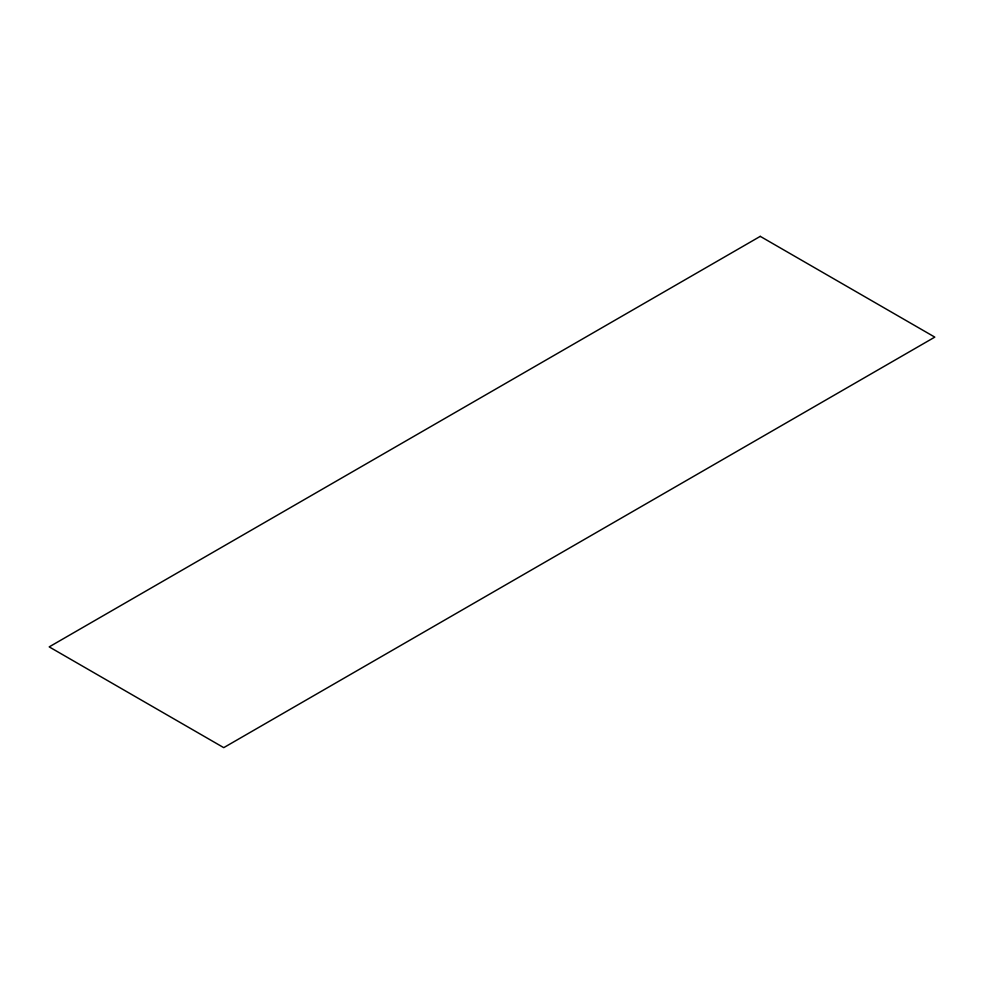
<?xml version="1.0" encoding="UTF-8"?>
<svg xmlns="http://www.w3.org/2000/svg" width="984" height="984" viewBox="0 0 984 984"><rect width="100%" height="100%" fill="white"/><g stroke="black" fill="none" stroke-linecap="round" stroke-linejoin="round"><path stroke-width="1.48" d="M760.263 236.357L49.2 646.882L223.737 747.643L934.8 337.118L760.263 236.357"/></g></svg>
